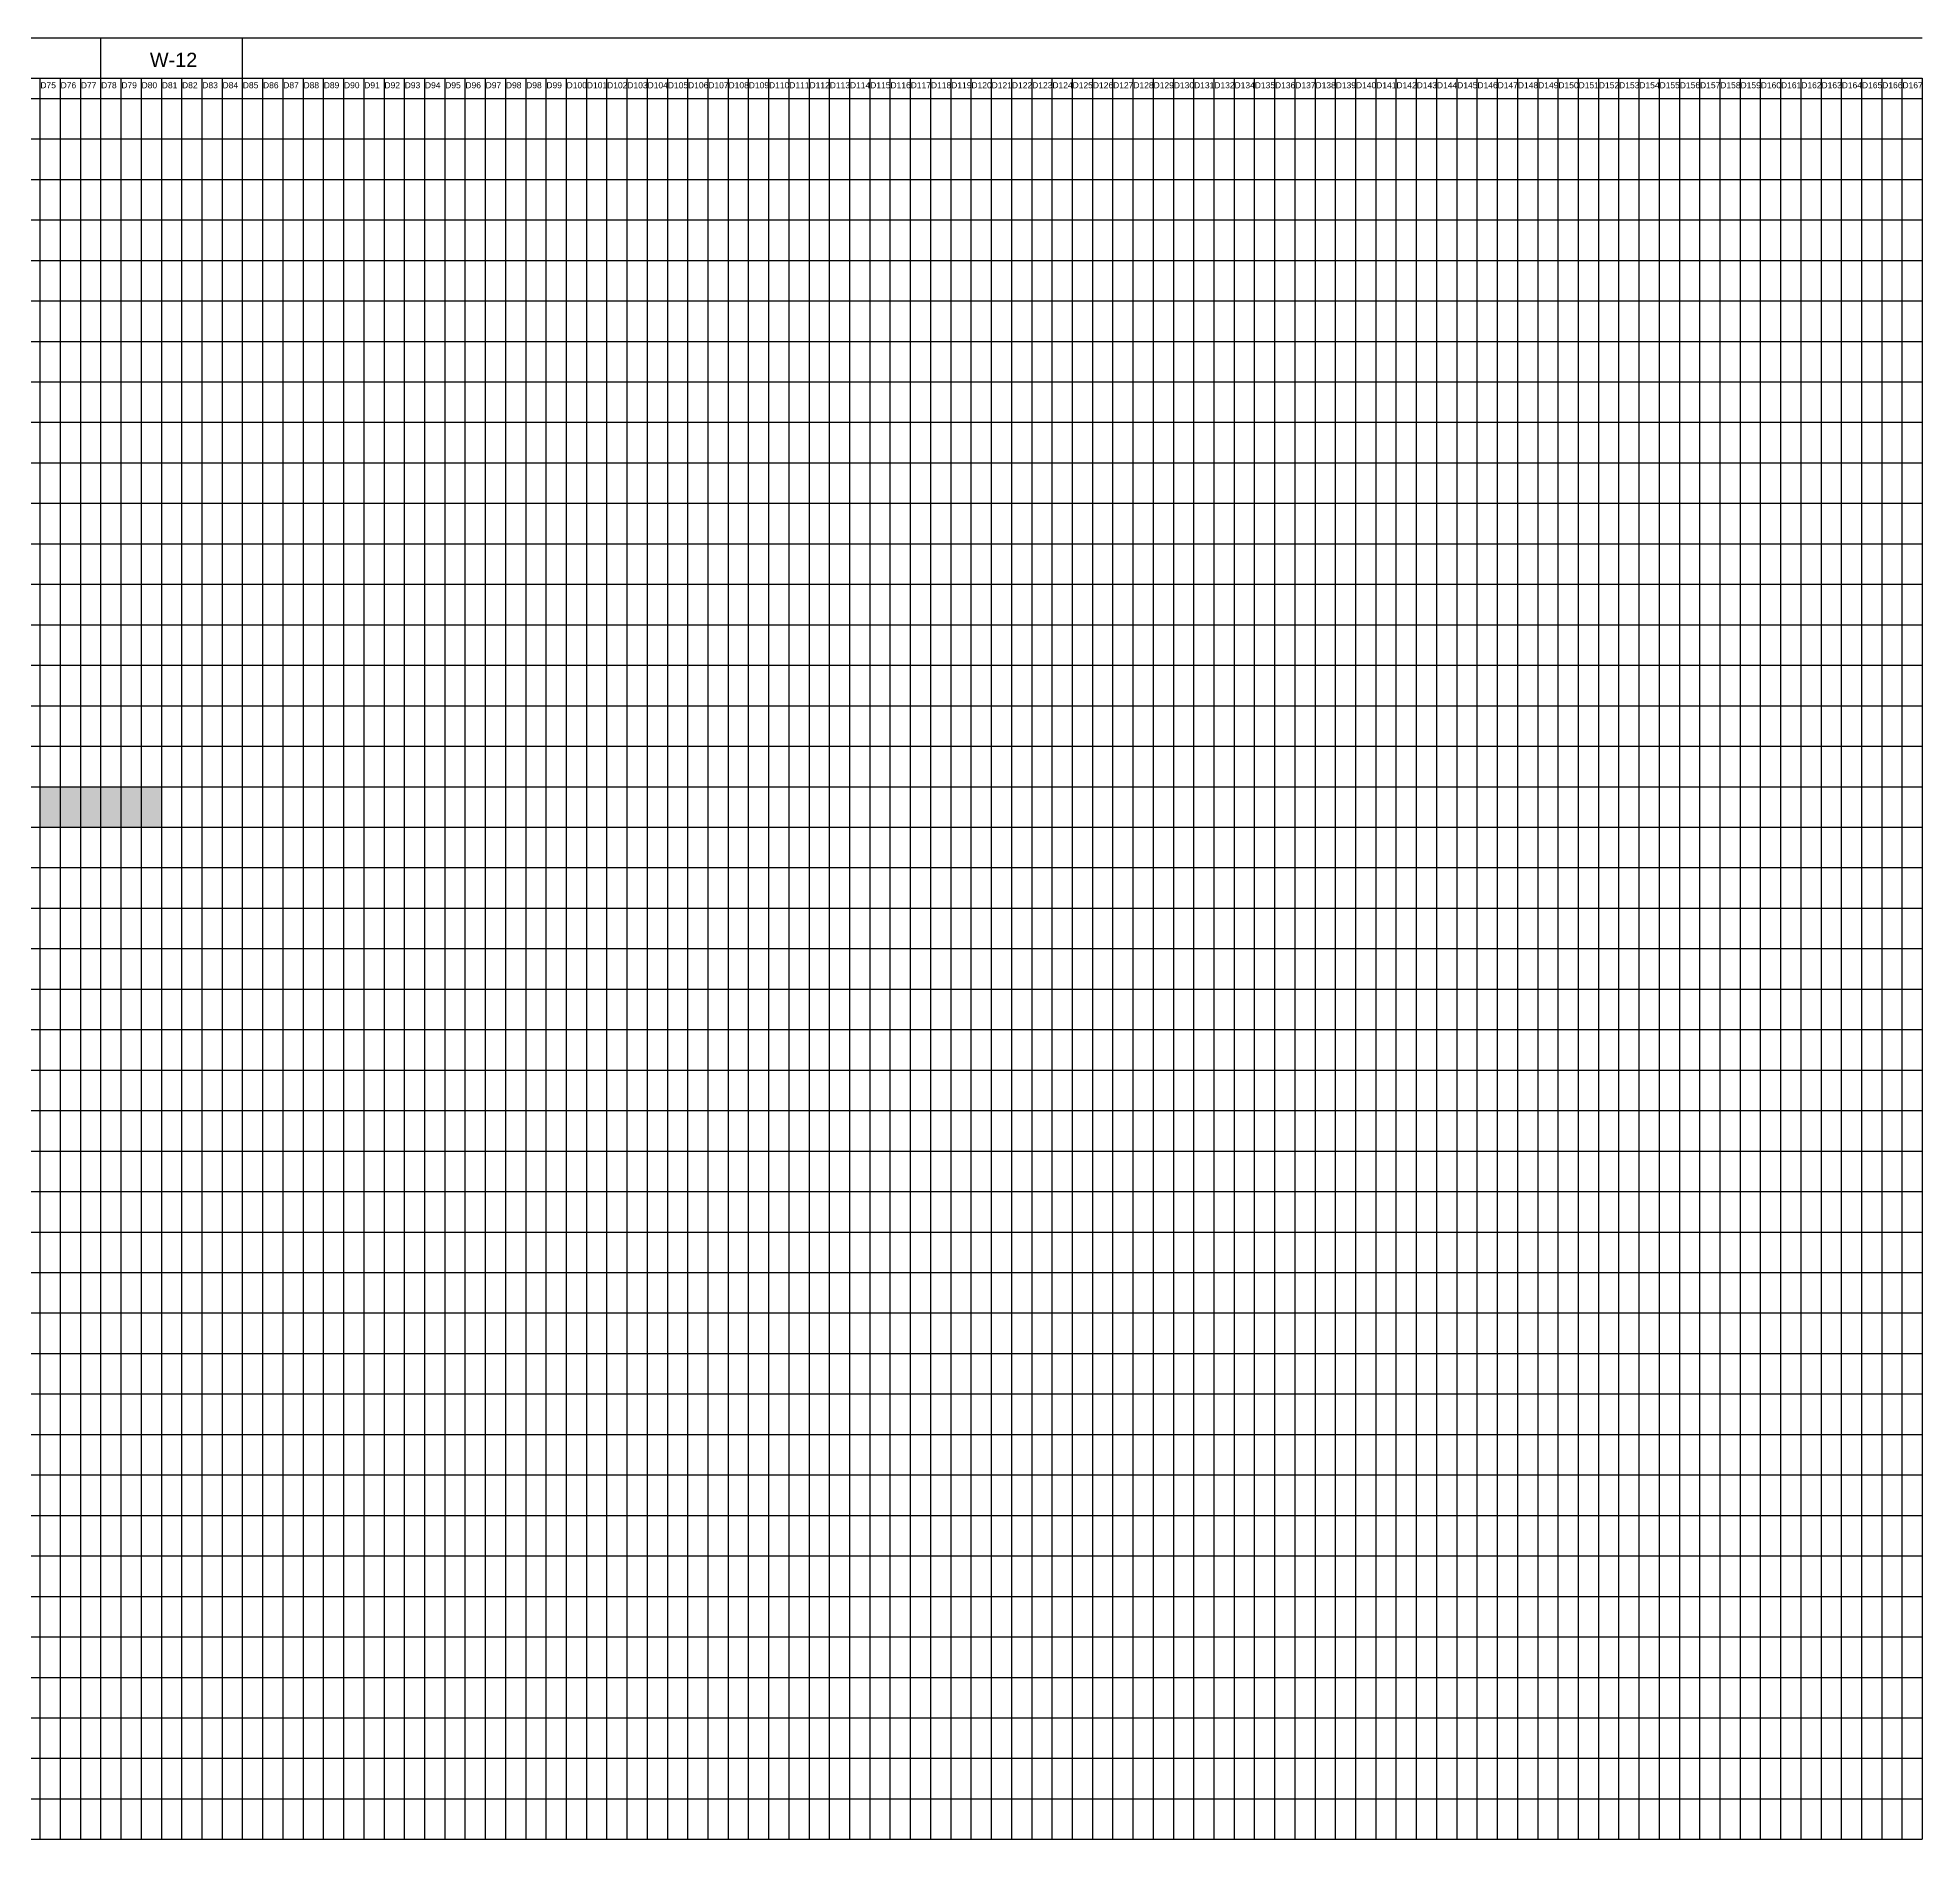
# Model space of a CAD drawing. Header units: inches. Extents: x 379622 to 1326565, y 853664 to 1937705.
# Drawn here: x 860995 to 1326565, y 853664 to 1298664 of the extents above; entities that cross this region are included whole.
import ezdxf

# ---------------------------------------------------------------- set-up
doc = ezdxf.new("R2010")
doc.units = ezdxf.units.IN
doc.header["$MEASUREMENT"] = 0
doc.layers.add('Headings', color=180, linetype='Continuous', plot=False)
doc.layers.add('Work Name', color=7, linetype='Continuous', true_color=0x6d32cd)
doc.styles.get("Standard").update_dxf_attribs({"font": 'arial.ttf'})

msp = doc.modelspace()

# ---------------------------------------------------------------- hatches: boundary and pattern name
h = msp.add_hatch(color=5)
h.dxf.hatch_style = 1
h.paths.add_polyline_path([(866546, 1113664), (861546, 1113664), (861546, 1103664), (866546, 1103664)])
h.paths.add_polyline_path([(871546, 1113664), (866546, 1113664), (866546, 1103664), (871546, 1103664)])
h.paths.add_polyline_path([(876546, 1113664), (871546, 1113664), (871546, 1103664), (876546, 1103664)])
h.paths.add_polyline_path([(881546, 1113664), (876546, 1113664), (876546, 1103664), (881546, 1103664)])
h.paths.add_polyline_path([(886546, 1113664), (881546, 1113664), (881546, 1103664), (886546, 1103664)])
h.paths.add_polyline_path([(891546, 1113664), (886546, 1113664), (886546, 1103664), (891546, 1103664)])

# ---------------------------------------------------------------- linework, layer by layer
for p, q in [((391546, 1298664), (1326546, 1298664)), ((391546, 1288664), (1326546, 1288664)), ((861546, 1288664), (861546, 853664)), ((866546, 1288664), (866546, 853664)), ((871546, 1288664), (871546, 853664)), ((881546, 1288664), (881546, 853664)), ((886546, 1288664), (886546, 853664)), ((891546, 1288664), (891546, 853664)), ((896546, 1288664), (896546, 853664)), ((901546, 1288664), (901546, 853664)), ((906546, 1288664), (906546, 853664)), ((916546, 1288664), (916546, 853664)), ((921546, 1288664), (921546, 853664)), ((926546, 1288664), (926546, 853664)), ((931546, 1288664), (931546, 853664)), ((936546, 1288664), (936546, 853664)), ((941546, 1288664), (941546, 853664)), ((946546, 1288664), (946546, 853664)), ((951546, 1288664), (951546, 853664)), ((956546, 1288664), (956546, 853664)), ((961546, 1288664), (961546, 853664)), ((966546, 1288664), (966546, 853664)), ((971546, 1288664), (971546, 853664)), ((976546, 1288664), (976546, 853664)), ((981546, 1288664), (981546, 853664)), ((986546, 1288664), (986546, 853664)), ((991546, 1288664), (991546, 853664)), ((996546, 1288664), (996546, 853664)), ((1001546, 1288664), (1001546, 853664)), ((1006546, 1288664), (1006546, 853664)), ((1011546, 1288664), (1011546, 853664)), ((1016546, 1288664), (1016546, 853664)), ((1021546, 1288664), (1021546, 853664)), ((1026546, 1288664), (1026546, 853664)), ((1031546, 1288664), (1031546, 853664)), ((1036546, 1288664), (1036546, 853664)), ((1041546, 1288664), (1041546, 853664)), ((1046546, 1288664), (1046546, 853664)), ((1051546, 1288664), (1051546, 853664)), ((1056546, 1288664), (1056546, 853664)), ((1061546, 1288664), (1061546, 853664)), ((1066546, 1288664), (1066546, 853664)), ((1071546, 1288664), (1071546, 853664)), ((1076546, 1288664), (1076546, 853664)), ((1081546, 1288664), (1081546, 853664)), ((1086546, 1288664), (1086546, 853664)), ((1091546, 1288664), (1091546, 853664)), ((1096546, 1288664), (1096546, 853664)), ((1101546, 1288664), (1101546, 853664)), ((1106546, 1288664), (1106546, 853664)), ((1111546, 1288664), (1111546, 853664)), ((1116546, 1288664), (1116546, 853664)), ((1121546, 1288664), (1121546, 853664)), ((1126546, 1288664), (1126546, 853664)), ((1131546, 1288664), (1131546, 853664)), ((1136546, 1288664), (1136546, 853664)), ((1141546, 1288664), (1141546, 853664)), ((1146546, 1288664), (1146546, 853664)), ((1151546, 1288664), (1151546, 853664)), ((1156546, 1288664), (1156546, 853664)), ((1161546, 1288664), (1161546, 853664)), ((1166546, 1288664), (1166546, 853664)), ((1171546, 1288664), (1171546, 853664)), ((1176546, 1288664), (1176546, 853664)), ((1181546, 1288664), (1181546, 853664)), ((1186546, 1288664), (1186546, 853664)), ((1191546, 1288664), (1191546, 853664)), ((1196546, 1288664), (1196546, 853664)), ((1201546, 1288664), (1201546, 853664)), ((1206546, 1288664), (1206546, 853664)), ((1211546, 1288664), (1211546, 853664)), ((1216546, 1288664), (1216546, 853664)), ((1221546, 1288664), (1221546, 853664)), ((1226546, 1288664), (1226546, 853664)), ((1231546, 1288664), (1231546, 853664)), ((1236546, 1288664), (1236546, 853664)), ((1241546, 1288664), (1241546, 853664)), ((1246546, 1288664), (1246546, 853664)), ((1251546, 1288664), (1251546, 853664)), ((1256546, 1288664), (1256546, 853664)), ((1261546, 1288664), (1261546, 853664)), ((1266546, 1288664), (1266546, 853664)), ((1271546, 1288664), (1271546, 853664)), ((1276546, 1288664), (1276546, 853664)), ((1281546, 1288664), (1281546, 853664)), ((1286546, 1288664), (1286546, 853664)), ((1291546, 1288664), (1291546, 853664)), ((1296546, 1288664), (1296546, 853664)), ((1301546, 1288664), (1301546, 853664)), ((1306546, 1288664), (1306546, 853664)), ((1311546, 1288664), (1311546, 853664)), ((1316546, 1288664), (1316546, 853664)), ((1321546, 1288664), (1321546, 853664)), ((1326546, 1288664), (1326546, 853664)), ((391546, 1093664), (1326546, 1093664)), ((391546, 1083664), (1326546, 1083664)), ((391546, 1073664), (1326546, 1073664)), ((391546, 1063664), (1326546, 1063664)), ((391546, 1053664), (1326546, 1053664)), ((391546, 1043664), (1326546, 1043664)), ((391546, 1033664), (1326546, 1033664)), ((391546, 1023664), (1326546, 1023664)), ((391546, 1013664), (1326546, 1013664)), ((391546, 1003664), (1326546, 1003664)), ((391546, 993664), (1326546, 993664)), ((391546, 983664), (1326546, 983664)), ((391546, 973664), (1326546, 973664)), ((391546, 963664), (1326546, 963664)), ((391546, 953664), (1326546, 953664)), ((391546, 943664), (1326546, 943664)), ((391546, 933664), (1326546, 933664)), ((391546, 923664), (1326546, 923664)), ((391546, 913664), (1326546, 913664)), ((391546, 903664), (1326546, 903664)), ((391546, 893664), (1326546, 893664)), ((391546, 883664), (1326546, 883664)), ((391546, 873664), (1326546, 873664)), ((391546, 863664), (1326546, 863664)), ((391546, 853664), (1326546, 853664))]:
    msp.add_line(p, q)
at = {"color": 1}
for p, q in [((876546, 1298664), (876546, 853664)), ((911546, 1298664), (911546, 853664))]:
    msp.add_line(p, q, dxfattribs=at)
at = {"color": 113}
for p, q in [((391546, 1283664), (1326546, 1283664)), ((391546, 1273664), (1326546, 1273664)), ((391546, 1263664), (1326546, 1263664)), ((391546, 1253664), (1326546, 1253664)), ((391546, 1243664), (1326546, 1243664)), ((391546, 1233664), (1326546, 1233664)), ((391546, 1223664), (1326546, 1223664)), ((391546, 1213664), (1326546, 1213664)), ((391546, 1203664), (1326546, 1203664)), ((391546, 1193664), (1326546, 1193664)), ((391546, 1183664), (1326546, 1183664)), ((391546, 1173664), (1326546, 1173664)), ((391546, 1163664), (1326546, 1163664)), ((391546, 1153664), (1326546, 1153664)), ((391546, 1143664), (1326546, 1143664)), ((391546, 1133664), (1326546, 1133664)), ((391546, 1123664), (1326546, 1123664)), ((391546, 1113664), (1326546, 1113664)), ((391546, 1103664), (1326546, 1103664))]:
    msp.add_line(p, q, dxfattribs=at)

# ---------------------------------------------------------------- texts
at = {"layer": 'Headings'}
for s, p in [('D75', (861661, 1286172)), ('D76', (866661, 1286172)), ('D77', (871661, 1286172)), ('D78', (876661, 1286172)), ('D79', (881661, 1286172)), ('D80', (886661, 1286172)), ('D81', (891661, 1286172)), ('D82', (896661, 1286172)), ('D83', (901661, 1286172)), ('D84', (906661, 1286172)), ('D85', (911661, 1286172)), ('D86', (916661, 1286172)), ('D87', (921661, 1286172)), ('D88', (926661, 1286172)), ('D89', (931661, 1286172)), ('D90', (936661, 1286172)), ('D91', (941661, 1286172)), ('D92', (946661, 1286172)), ('D93', (951661, 1286172)), ('D94', (956661, 1286172)), ('D95', (961661, 1286172)), ('D96', (966661, 1286172)), ('D97', (971661, 1286172)), ('D98', (976661, 1286172)), ('D98', (981661, 1286172)), ('D99', (986661, 1286172)), ('D100', (991661, 1286172)), ('D101', (996661, 1286172)), ('D102', (1001661, 1286172)), ('D103', (1006661, 1286172)), ('D104', (1011661, 1286172)), ('D105', (1016661, 1286172)), ('D106', (1021661, 1286172)), ('D107', (1026661, 1286172)), ('D108', (1031661, 1286172)), ('D109', (1036661, 1286172)), ('D110', (1041661, 1286172)), ('D111', (1046661, 1286172)), ('D112', (1051661, 1286172)), ('D113', (1056661, 1286172)), ('D114', (1061661, 1286172)), ('D115', (1066661, 1286172)), ('D116', (1071661, 1286172)), ('D117', (1076661, 1286172)), ('D118', (1081661, 1286172)), ('D119', (1086661, 1286172)), ('D120', (1091661, 1286172)), ('D121', (1096661, 1286172)), ('D122', (1101661, 1286172)), ('D123', (1106661, 1286172)), ('D124', (1111661, 1286172)), ('D125', (1116661, 1286172)), ('D126', (1121661, 1286172)), ('D127', (1126661, 1286172)), ('D128', (1131661, 1286172)), ('D129', (1136661, 1286172)), ('D130', (1141661, 1286172)), ('D131', (1146661, 1286172)), ('D132', (1151661, 1286172)), ('D134', (1156661, 1286172)), ('D135', (1161661, 1286172)), ('D136', (1166661, 1286172)), ('D137', (1171661, 1286172)), ('D138', (1176661, 1286172)), ('D139', (1181661, 1286172)), ('D140', (1186661, 1286172)), ('D141', (1191661, 1286172)), ('D142', (1196661, 1286172)), ('D143', (1201661, 1286172)), ('D144', (1206661, 1286172)), ('D145', (1211661, 1286172)), ('D146', (1216661, 1286172)), ('D147', (1221661, 1286172)), ('D148', (1226661, 1286172)), ('D149', (1231661, 1286172)), ('D150', (1236661, 1286172)), ('D151', (1241661, 1286172)), ('D152', (1246661, 1286172)), ('D153', (1251661, 1286172)), ('D154', (1256661, 1286172)), ('D155', (1261661, 1286172)), ('D156', (1266661, 1286172)), ('D157', (1271661, 1286172)), ('D158', (1276661, 1286172)), ('D159', (1281661, 1286172)), ('D160', (1286661, 1286172)), ('D161', (1291661, 1286172)), ('D162', (1296661, 1286172)), ('D163', (1301661, 1286172)), ('D164', (1306661, 1286172)), ('D165', (1311661, 1286172)), ('D166', (1316661, 1286172)), ('D167', (1321661, 1286172))]:
    msp.add_text(s, height=1500, dxfattribs=at).set_placement(p)
at = {"layer": 'Work Name', "insert": (890938, 1294938), "char_height": 3500, "attachment_point": 1}
msp.add_mtext_dynamic_manual_height_columns('\\pi-2222.81154;W-12', width=6918.63, gutter_width=12500, heights=[1255], dxfattribs=at)

doc.saveas('drawing.dxf')
